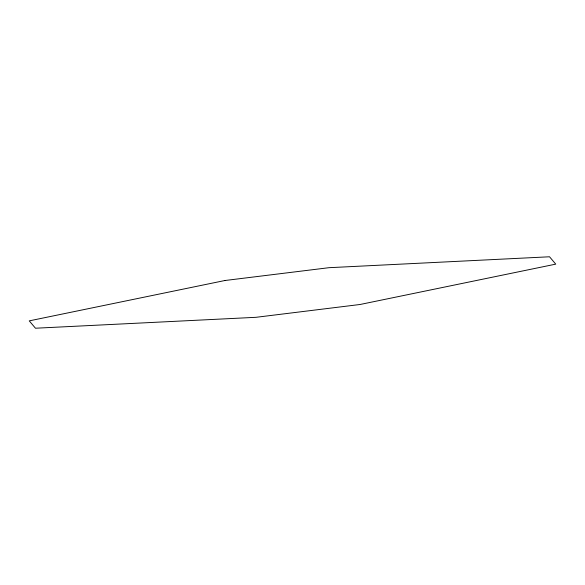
<?xml version="1.0" encoding="UTF-8"?>
<svg xmlns="http://www.w3.org/2000/svg" width="585" height="585" viewBox="0 0 585 585"><rect width="100%" height="100%" fill="white"/><g stroke="black" fill="none" stroke-linecap="round" stroke-linejoin="round"><path stroke-width="0.88" d="M224.911 280.515L29.25 320.865L35.473 328.222L256.04 317.304L360.089 304.485L555.75 264.135L549.527 256.778L328.96 267.696L224.911 280.515"/></g></svg>
